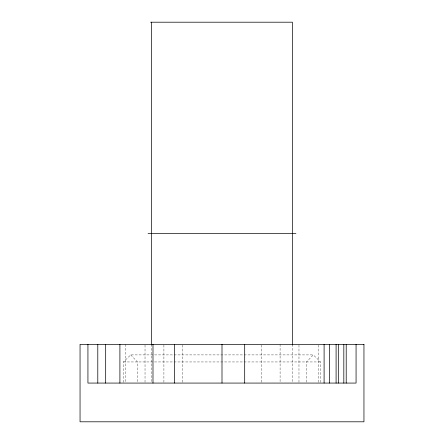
<?xml version="1.0" encoding="UTF-8"?>
<svg xmlns="http://www.w3.org/2000/svg" width="444" height="444" viewBox="0 0 444 444"><rect width="100%" height="100%" fill="white"/><g stroke="black" fill="none" stroke-linecap="round" stroke-linejoin="round"><path stroke-width="0.33" stroke-dasharray="2.22 1.67" d="M320.579 382.389L320.579 361.949L313.275 354.906L306.499 361.949L306.499 382.389M123.421 382.389L123.421 361.949L130.725 354.906L313.275 354.906M123.421 361.949L320.579 361.949M130.725 354.906L137.501 361.949L137.501 382.389M318.82 345.038L318.82 382.378M298.973 345.038L298.973 382.378M292.413 344.344L292.413 382.378M280.092 344.344L280.092 382.378M261.677 345.038L261.677 382.378M182.323 345.038L182.323 382.378M163.908 345.038L163.908 382.378M151.587 344.344L151.587 382.378M145.027 345.038L145.027 382.378M125.18 344.344L125.18 382.378"/><path stroke-width="0.67" d="M150.583 22.2L292.413 22.2L292.413 344.977M148.063 233.45L295.937 233.45M356.066 344.344L356.066 383.072L87.934 383.072L87.934 344.344M346.209 344.344L346.209 383.072M343.823 344.344L343.823 383.072M338.322 344.344L338.322 383.072M336.091 344.344L336.091 383.072M329.47 344.344L329.47 383.072M324.098 344.344L324.098 383.072M244.694 344.344L244.694 383.072M222 344.344L222 383.072M174.464 344.344L174.464 383.072M152.991 344.344L152.991 383.072M151.587 22.2L151.587 344.977M119.902 344.344L119.902 383.072M105.678 344.344L105.678 383.072M97.791 344.344L97.791 383.072M363.952 344.344L80.048 344.344L80.048 421.8L363.952 421.8L363.952 344.344"/></g></svg>
